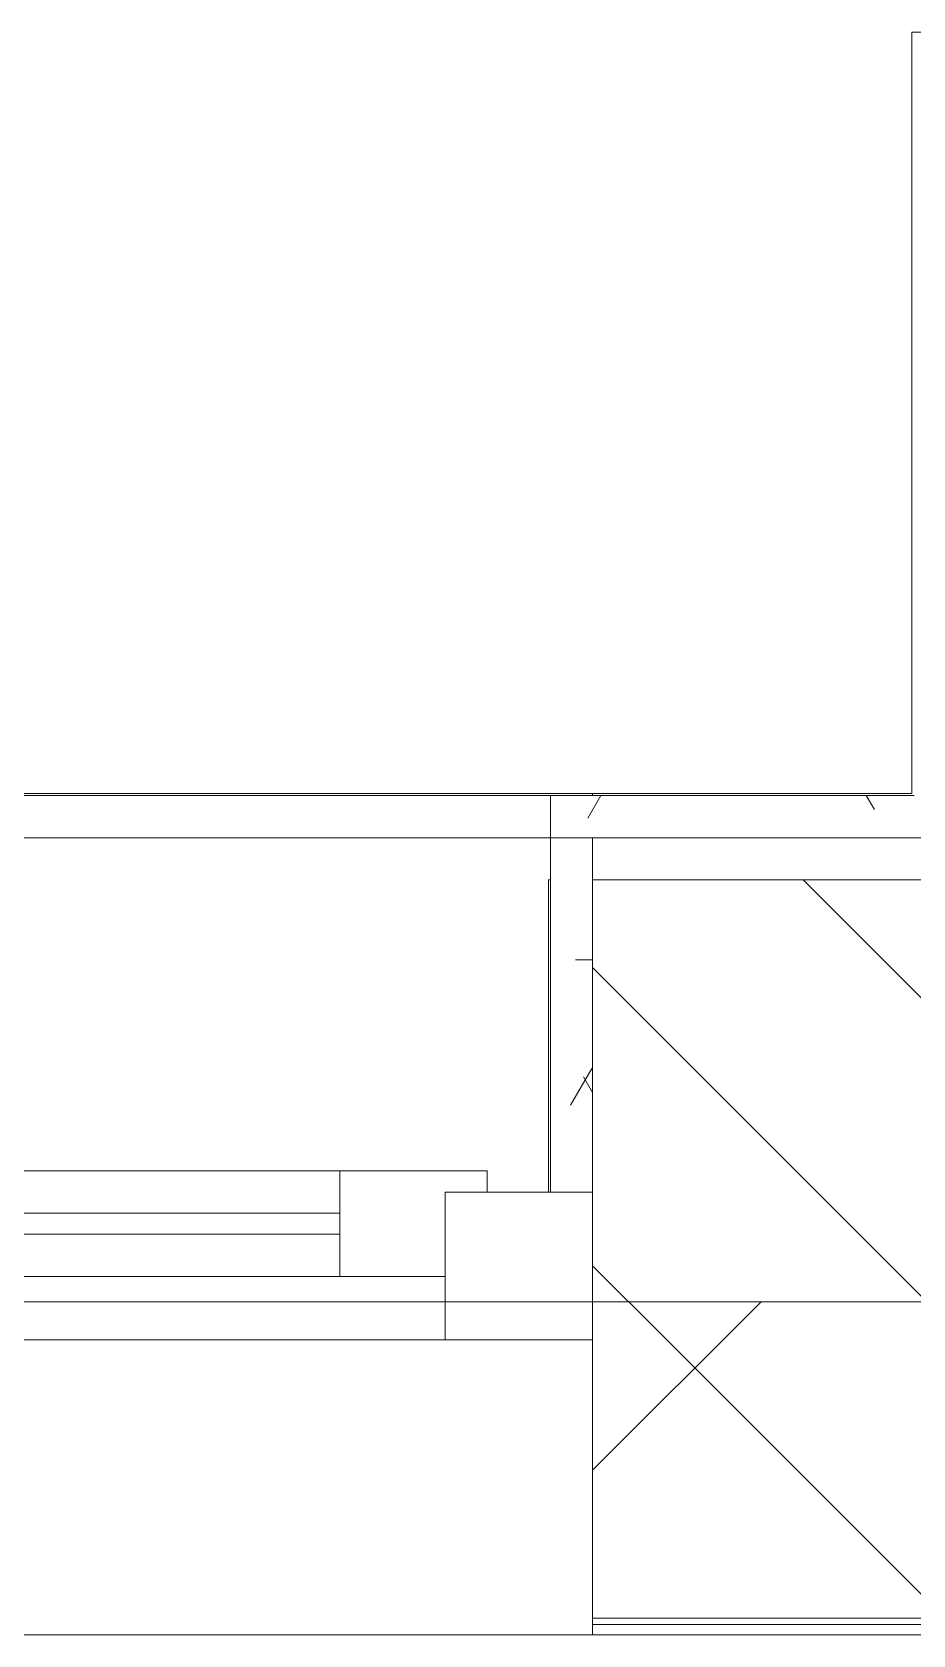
# Model space of a CAD drawing. Header units: millimetres. Extents: x -213911 to 415037, y -3642 to 107391.
# Drawn here: x 42536 to 42954, y 78928 to 79688 of the extents above; entities that cross this region are included whole.
import ezdxf

# ---------------------------------------------------------------- set-up
doc = ezdxf.new("R2010")
doc.units = ezdxf.units.MM
for name, color, linetype, lineweight in [('A-FLOR', 7, 'Continuous', 9), ('A-GLAZ', 7, 'Continuous', 9), ('A-GLAZ-1', 7, 'Continuous', 5), ('A-WALL', 7, 'Continuous', 5), ('I-WALL', 7, 'Continuous', 5)]:
    doc.layers.add(name, color=color, linetype=linetype, lineweight=lineweight)
doc.layers.add('A-WALL-1', color=9, linetype='Continuous', lineweight=5, true_color=0x808080)
doc.layers.add('A-WALL-FNSH-1', color=9, linetype='Continuous', lineweight=5, true_color=0x808080)
pattern_1 = [(0, (0, 0), (243.84, 60.96), [20.117, -162.763, 20.117, -162.763, -975.36]), (0, (0, 0), (243.84, 60.96), [-365.76, 20.117, -345.643, 20.117, -162.763, -426.72]), (0, (0, 0), (243.84, 60.96), [-914.4, 20.117, -101.803, 20.117, -284.683]), (120, (91.44, 30.48), (-174.71291, 180.691634), [20.117, -162.763, 20.117, -162.763, -975.36]), (120, (91.44, 30.48), (-174.71291, 180.691634), [-365.76, 20.117, -345.643, 20.117, -162.763, -426.72]), (120, (91.44, 30.48), (-174.71291, 180.691634), [-914.4, 20.117, -101.803, 20.117, -284.683]), (240, (121.92, 152.4), (-69.12709, -241.651634), [20.117, -162.763, 20.117, -162.763, -975.36]), (240, (121.92, 152.4), (-69.12709, -241.651634), [-365.76, 20.117, -345.643, 20.117, -162.763, -426.72]), (240, (121.92, 152.4), (-69.12709, -241.651634), [-914.4, 20.117, -101.803, 20.117, -284.683])]

# ---------------------------------------------------------------- blocks, each defined once
blk = doc.blocks.new('120_Окно_СКБ_2Ст - 120_Окно_СКБ_2Ст 2100х2500 _мал створка справа_-V25-Объем проектирования 1 этажа')
at = {"layer": 'A-GLAZ'}
for p, q in [((-1050, -127), (-1050, -57)), ((-1050, -57), (-980, -57)), ((-980, -57), (-980, -127)), ((150, -87), (-980, -87)), ((-980, -87), (-980, -127)), ((-930, -137), (-930, -87)), ((-980, -127), (-1050, -127)), ((-980, -127), (-1000, -127)), ((-1000, -127), (-1000, -137)), ((-1000, -137), (170, -137)), ((170, -137), (-1000, -137))]:
    blk.add_line(p, q, dxfattribs=at)
at = {"layer": 'A-GLAZ-1'}
for p, q in [((1050, -57), (-1050, -57)), ((-930, -107), (100, -107)), ((100, -117), (-930, -117)), ((-1030, -127), (-1000, -127))]:
    blk.add_line(p, q, dxfattribs=at)
blk = doc.blocks.new('1floor')
at = {"layer": 'A-WALL'}
h = blk.add_hatch(dxfattribs=at)
h.set_pattern_fill('FP_2', color=256, style=0, pattern_type=2)
h.set_pattern_definition([(135, (0, 0), (-70.71068, -70.71068), [])])
h.paths.add_polyline_path([(39940, -100), (40637.54, -100), (40637.54, 100), (39940, 100), (39940, -7.27)])
h.paths.add_polyline_path([(44310, -100), (44310, 100), (43410, 100), (43410, -100)])
h.paths.add_polyline_path([(42737.54, -100), (42910, -100), (42910, 100), (42737.54, 100), (42737.54, -7.27)])
h = blk.add_hatch(dxfattribs=at)
h.set_pattern_fill('FP_24', color=256, style=0, pattern_type=2)
h.set_pattern_definition([(45, (0, 0), (-141.42136, 141.42136), []), (135, (0, 0), (-141.42136, -141.42136), [])])
h.paths.add_polyline_path([(75692.06, -250), (75700, -250), (75700, -100), (73980, -100), (73980, -250), (75480, -250)])
h.paths.add_polyline_path([(70660, -250), (70660, -100), (67060, -100), (67060, -250), (69821.35, -250)])
h.paths.add_polyline_path([(72236.07, -250), (72280, -250), (72280, -100), (71560, -101.79), (71560, -250), (72080, -250)])
h.paths.add_polyline_path([(65160, -250), (66160, -250), (66160, -100), (65160, -100), (65160, -118)])
h.paths.add_polyline_path([(63710, -250), (64260, -250), (64260, -100), (63710, -100), (63710, -121.31)])
h.paths.add_polyline_path([(60910, -250), (61610, -250), (61610, -100), (60910, -100), (60910, -128.27)])
h.paths.add_polyline_path([(60010, -250), (60010, -100), (59260, -100), (59260, -250)])
h.paths.add_polyline_path([(57160, -250), (57160, -100), (56410, -100), (56410, -250)])
h.paths.add_polyline_path([(53310, -250), (53310, -100), (51871.54, -100), (51871.54, -250)])
h.paths.add_polyline_path([(49771.54, -250), (49771.54, -100), (49060, -100), (49060, -250), (49190.71, -250)])
h.paths.add_polyline_path([(48160, -250), (48160, -100), (47410, -100), (47410, -250)])
h.paths.add_polyline_path([(44310, -250), (44310, -100), (42737.54, -100), (42737.54, -250)])
h.paths.add_polyline_path([(38875.4, -250), (39040, -250), (39040, -100), (37990, -100), (37990, -250)])
h.paths.add_polyline_path([(40637.54, -250), (40637.54, -100), (39940, -100), (39940, -250)])
h.paths.add_polyline_path([(36812.33, -250), (37090, -250), (37090, -100), (35970, -100), (35970, -250)])
h.paths.add_polyline_path([(33870, -250), (33870, -100), (33010, -100), (33010, -250)])
h.paths.add_polyline_path([(30210, -250), (30210, -100), (29209.74, -100), (29209.74, -250)])
h.paths.add_polyline_path([(28309.74, -250), (28309.74, -100), (27310, -100), (27310, -250)])
h.paths.add_polyline_path([(26410, -250), (26410, -100), (25435, -100), (25435, -250)])
h.paths.add_polyline_path([(22635, -250), (22635, -100), (21610, -100), (21610, -250)])
h.paths.add_polyline_path([(19360, -250), (20710, -250), (20710, -100), (19360, -100), (19360, -231.59)])
h.paths.add_polyline_path([(17260, -250), (17260, -100), (16510, -100), (16510, -250)])
h.paths.add_polyline_path([(14860, -250), (15610, -250), (15610, -100), (14860, -100), (14860, -242.78)])
h.paths.add_polyline_path([(12055.57, -250), (12760, -248), (12760, -100), (12010, -100), (12010, -250)])
h.paths.add_polyline_path([(7929.44, -250), (8259.74, -250), (8259.74, -100), (6830, -100), (6830, -250), (7660, -250)])
h.paths.add_polyline_path([(9159.74, -250), (9910, -250), (9910, -100), (9159.74, -100), (9159.74, -118)])
h.paths.add_polyline_path([(110, -250), (3730, -250), (3730, -100), (-260, -100), (-260, -250), (-110, -250)])
at = {"layer": 'I-WALL'}
h = blk.add_hatch(dxfattribs=at)
h.set_pattern_fill('FP_191', color=256, style=0, pattern_type=2)
h.set_pattern_definition(pattern_1)
h.paths.add_polyline_path([(40560, 120), (40560, 140), (39940, 140), (39940, 120), (40422.69, 120)])
h.paths.add_polyline_path([(42890, 120), (42910, 120), (42910, 140), (42717.54, 140), (42717.54, 120), (42887.91, 120)])
h.paths.add_polyline_path([(39060.62, 120), (39061, 120), (39060, 140), (39040, 140), (39040, 120), (39060, 120)])
h = blk.add_hatch(dxfattribs=at)
h.set_pattern_fill('FP_191', color=256, style=0, pattern_type=2)
h.set_pattern_definition(pattern_1)
h.paths.add_polyline_path([(42717.54, -48), (42737.54, -48), (42737.54, 120), (42717.54, 120), (42717.54, -38)])
at = {"layer": 'A-FLOR'}
blk.add_line((42890, 140), (39061, 140), dxfattribs=at)
at = {"layer": 'A-WALL'}
for p, q in [((39940, -100), (42910, -100)), ((42737.54, -250), (44310, -250)), ((42737.54, -258), (40637.54, -258)), ((42737.54, -253), (44310, -253))]:
    blk.add_line(p, q, dxfattribs=at)
at = {"layer": 'A-WALL-1'}
for p, q in [((42717.54, 140), (42717.54, 120)), ((42717.54, 120), (42910, 120)), ((42717.54, 120), (42717.54, 100)), ((42737.54, 120), (42717.54, 120)), ((42737.54, -250), (42737.54, 120)), ((42910, 100), (42737.54, 100)), ((42717.54, -48), (42737.54, -48))]:
    blk.add_line(p, q, dxfattribs=at)
at = {"layer": 'A-WALL-FNSH-1'}
for p, q in [((42889, 502), (42889, 141)), ((43711, 502), (42889, 502)), ((42889, 141), (42737.54, 141)), ((42737.54, 141), (42737.54, 140)), ((42716.54, 100), (42716.54, -48)), ((42717.54, 100), (42716.54, 100)), ((42717.54, -48), (42717.54, 100)), ((42716.54, -48), (42717.54, -48)), ((42737.54, -250), (42737.54, -258)), ((42737.54, -258), (44310, -258))]:
    blk.add_line(p, q, dxfattribs=at)
at = {"layer": 'I-WALL'}
for p, q in [((40637.54, 141), (42737.54, 141)), ((40560, 120), (42717.54, 120)), ((42717.54, 120), (40560, 120))]:
    blk.add_line(p, q, dxfattribs=at)
at = {"layer": 'A-GLAZ', "color": 3, "rotation": 180}
blk.add_blockref('120_Окно_СКБ_2Ст - 120_Окно_СКБ_2Ст 2100х2500 _мал створка справа_-V25-Объем проектирования 1 этажа', (41687.54, -175), dxfattribs=at)

msp = doc.modelspace()

# ---------------------------------------------------------------- block references
msp.add_blockref('1floor', (64.7, 79186.05))

doc.saveas('drawing.dxf')
